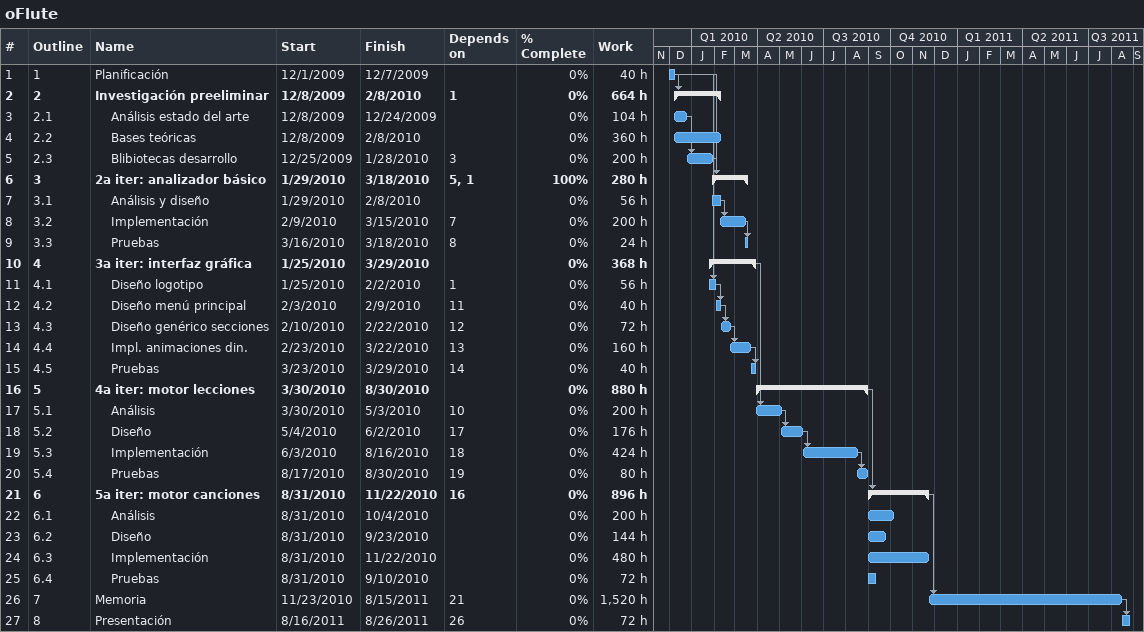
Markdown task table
oFlute

| ID | WBS | Task | Start | Finish | Predecessors | % complete | Work (h) |
|---|---|---|---|---|---|---|---|
| 1 | 1 | Planificación | 2009-12-01 | 2009-12-07 |  | 0 | 40 |
| 2 | 2 | **Investigación preeliminar** | 2009-12-08 | 2010-02-08 | 1 | 0 | 664 |
| 3 | 2.1 | Análisis estado del arte | 2009-12-08 | 2009-12-24 |  | 0 | 104 |
| 4 | 2.2 | Bases teóricas | 2009-12-08 | 2010-02-08 |  | 0 | 360 |
| 5 | 2.3 | Blibiotecas desarrollo | 2009-12-25 | 2010-01-28 | 3 | 0 | 200 |
| 6 | 3 | **2a iter: analizador básico** | 2010-01-29 | 2010-03-18 | 5, 1 | 100 | 280 |
| 7 | 3.1 | Análisis y diseño | 2010-01-29 | 2010-02-08 |  | 0 | 56 |
| 8 | 3.2 | Implementación | 2010-02-09 | 2010-03-15 | 7 | 0 | 200 |
| 9 | 3.3 | Pruebas | 2010-03-16 | 2010-03-18 | 8 | 0 | 24 |
| 10 | 4 | **3a iter: interfaz gráfica** | 2010-01-25 | 2010-03-29 |  | 0 | 368 |
| 11 | 4.1 | Diseño logotipo | 2010-01-25 | 2010-02-02 | 1 | 0 | 56 |
| 12 | 4.2 | Diseño menú principal | 2010-02-03 | 2010-02-09 | 11 | 0 | 40 |
| 13 | 4.3 | Diseño genérico secciones | 2010-02-10 | 2010-02-22 | 12 | 0 | 72 |
| 14 | 4.4 | Impl. animaciones din. | 2010-02-23 | 2010-03-22 | 13 | 0 | 160 |
| 15 | 4.5 | Pruebas | 2010-03-23 | 2010-03-29 | 14 | 0 | 40 |
| 16 | 5 | **4a iter: motor lecciones** | 2010-03-30 | 2010-08-30 |  | 0 | 880 |
| 17 | 5.1 | Análisis | 2010-03-30 | 2010-05-03 | 10 | 0 | 200 |
| 18 | 5.2 | Diseño | 2010-05-04 | 2010-06-02 | 17 | 0 | 176 |
| 19 | 5.3 | Implementación | 2010-06-03 | 2010-08-16 | 18 | 0 | 424 |
| 20 | 5.4 | Pruebas | 2010-08-17 | 2010-08-30 | 19 | 0 | 80 |
| 21 | 6 | **5a iter: motor canciones** | 2010-08-31 | 2010-11-22 | 16 | 0 | 896 |
| 22 | 6.1 | Análisis | 2010-08-31 | 2010-10-04 |  | 0 | 200 |
| 23 | 6.2 | Diseño | 2010-08-31 | 2010-09-23 |  | 0 | 144 |
| 24 | 6.3 | Implementación | 2010-08-31 | 2010-11-22 |  | 0 | 480 |
| 25 | 6.4 | Pruebas | 2010-08-31 | 2010-09-10 |  | 0 | 72 |
| 26 | 7 | Memoria | 2010-11-23 | 2011-08-15 | 21 | 0 | 1520 |
| 27 | 8 | Presentación | 2011-08-16 | 2011-08-26 | 26 | 0 | 72 |
